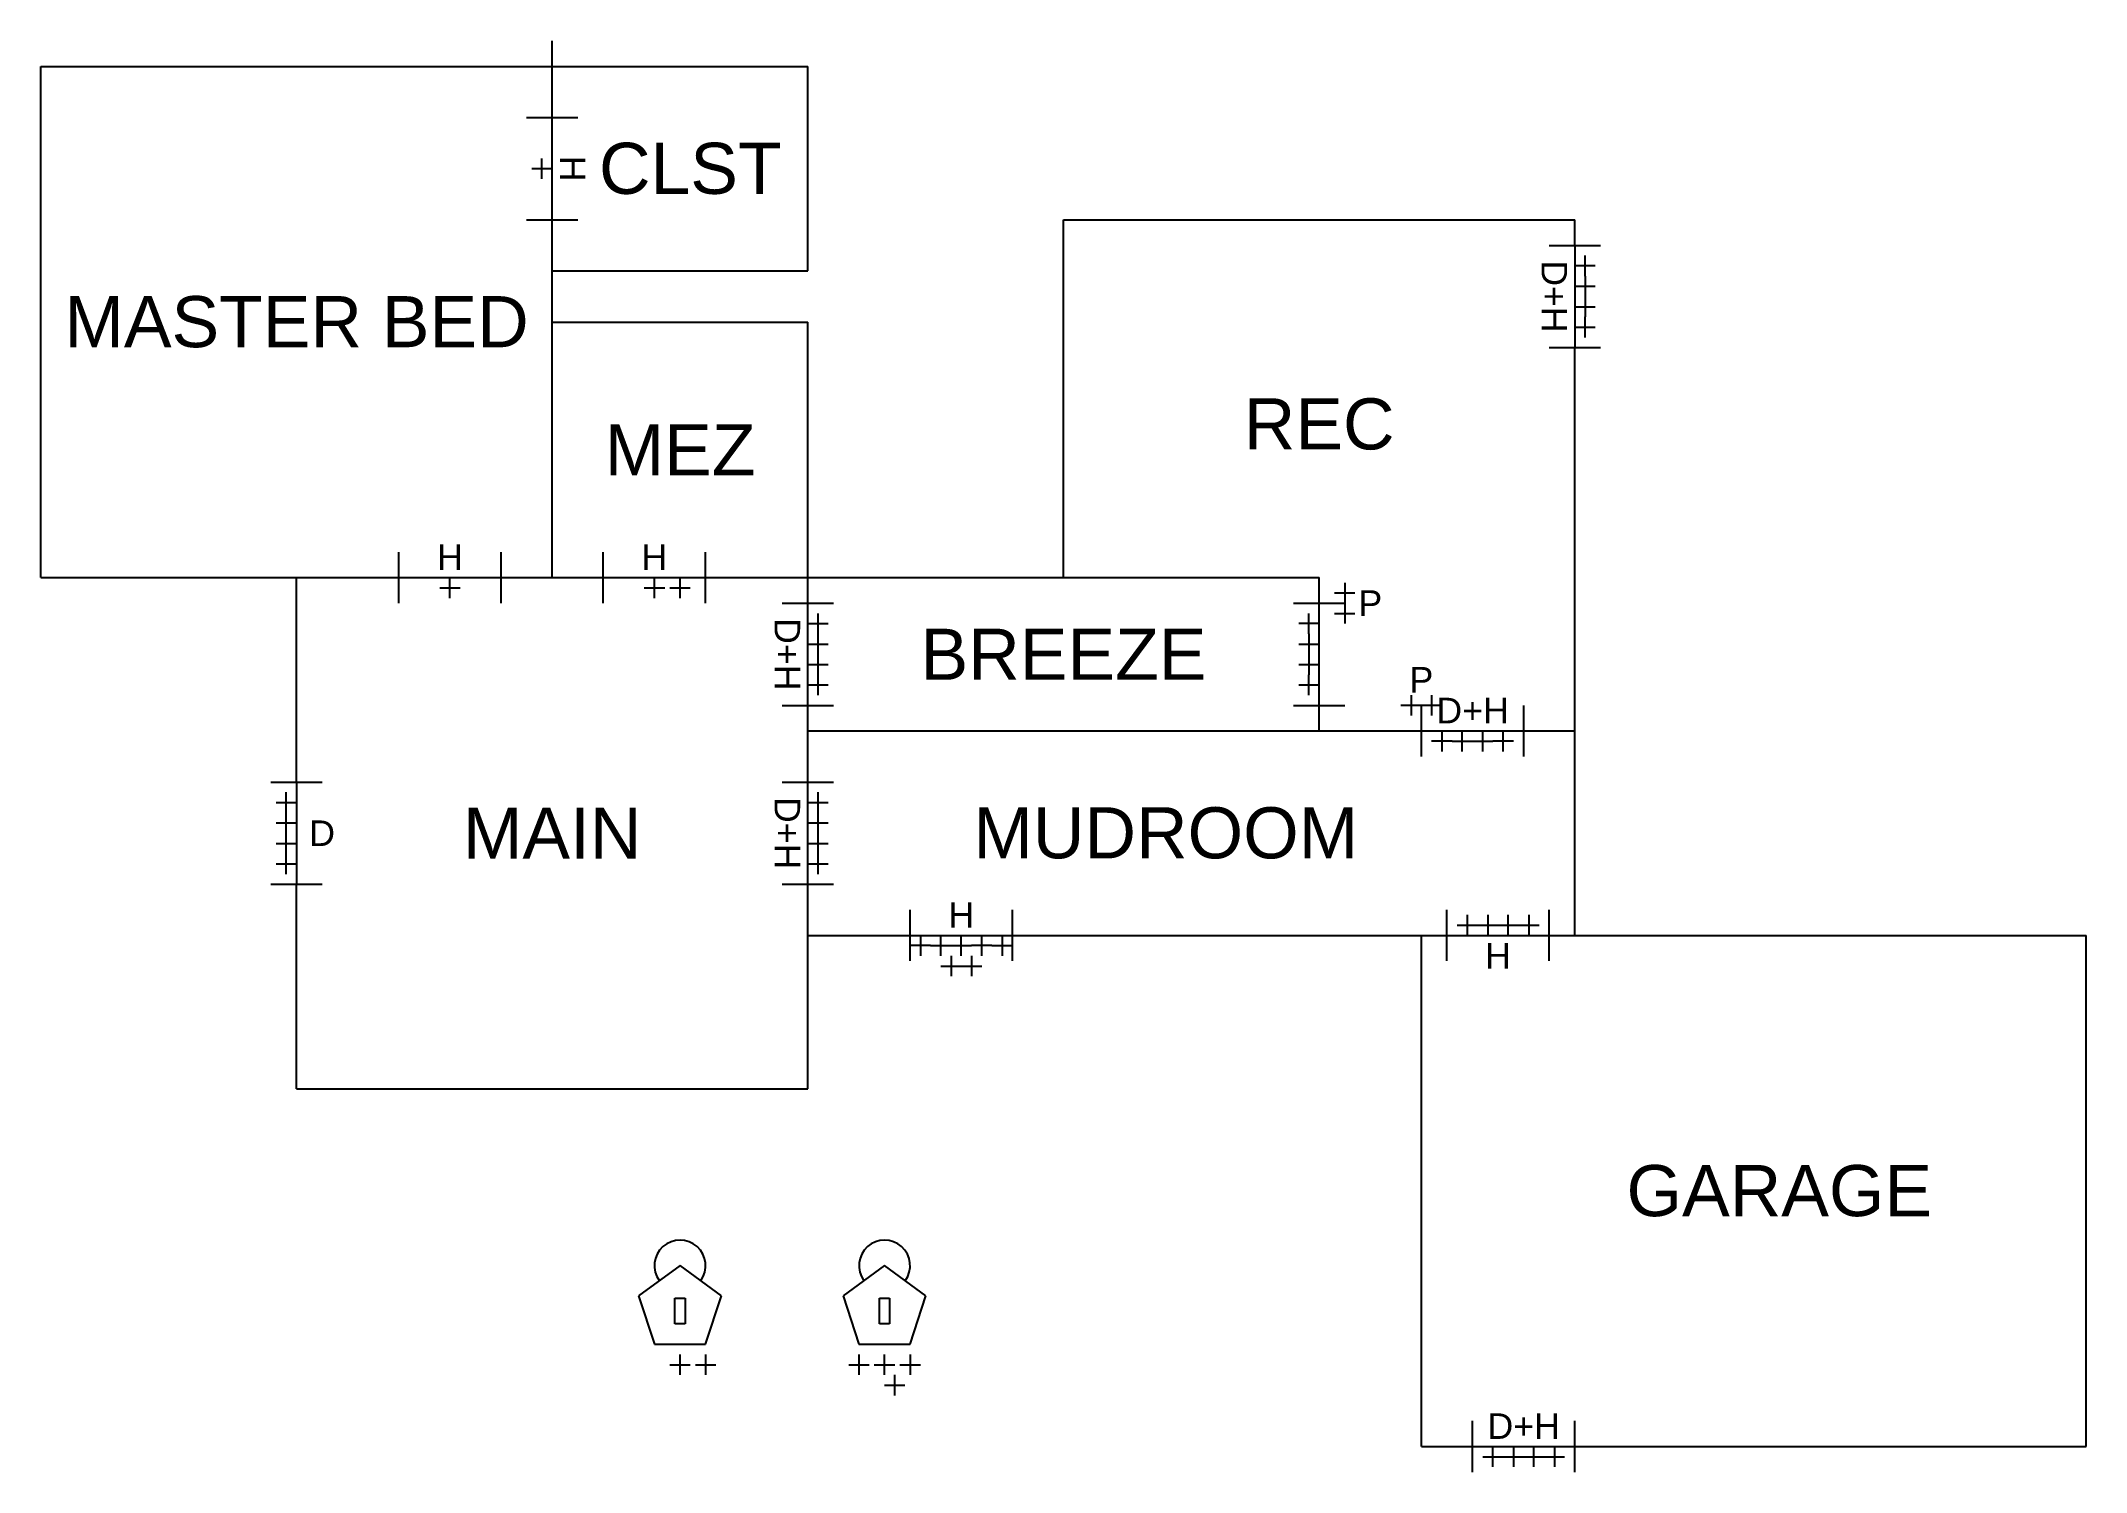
# Model space of a CAD drawing. Header units: inches. Extents: x -5 to 35, y -7.5 to 20.5.
import ezdxf

# ---------------------------------------------------------------- set-up
doc = ezdxf.new("R2010")
doc.units = ezdxf.units.IN
doc.header["$MEASUREMENT"] = 0
doc.layers.get('0').update_dxf_attribs({"lineweight": 25})
for name, color, linetype, lineweight, true_color in [('Doors', 4, 'Continuous', 25, 0x00ffff), ('Keys ... Garage Only', 216, 'Continuous', 25, 0x800080), ('Keys ... Kids', 5, 'Continuous', 25, 0x0000ff), ('Keys ... Main Only', 3, 'Continuous', 25, 0x00ff00), ('Keys ... Master', 1, 'Continuous', 25, 0xff0000), ('Keys ... Mud Only', 2, 'Continuous', 25, 0xffff00), ('Keys ... Padlock 1', 56, 'Continuous', 25, 0x808000), ('Keys ... Padlock 2', 96, 'Continuous', 25, 0x008000), ('Keys ... Rec Only', 30, 'Continuous', 25, 0xff7f00), ('Keys ... Rec Privacy', 11, 'Continuous', 25, 0xff7f81), ('Padlocks', 4, 'Continuous', 25, 0x00ffff)]:
    doc.layers.add(name, color=color, linetype=linetype, lineweight=lineweight, true_color=true_color)
doc.layers.add('Keys ... Mez', color=7, linetype='Continuous', lineweight=25)
doc.layers.add('Labels', color=7, linetype='Continuous', lineweight=25)
doc.styles.add('textstyle11', font='')
doc.styles.add('textstyle12', font='')
doc.styles.add('textstyle13', font='')
doc.styles.add('textstyle14', font='')
doc.styles.add('textstyle15', font='')
doc.styles.add('textstyle16', font='')
doc.styles.add('textstyle17', font='')
doc.styles.add('textstyle18', font='')
doc.styles.add('textstyle19', font='')
doc.styles.add('textstyle20', font='')
doc.styles.add('textstyle21', font='')
doc.styles.add('textstyle22', font='')
doc.styles.add('textstyle23', font='')
doc.styles.add('textstyle24', font='')
doc.styles.add('textstyle25', font='')
doc.styles.add('textstyle26', font='')
doc.styles.add('textstyle27', font='')
doc.styles.add('textstyle28', font='')
doc.styles.add('textstyle29', font='')
doc.styles.add('textstyle30', font='')
doc.styles.add('textstyle31', font='')
doc.styles.get('textstyle11').set_extended_font_data('Liberation Sans')
doc.styles.get('textstyle12').set_extended_font_data('Liberation Sans')
doc.styles.get('textstyle13').set_extended_font_data('Liberation Sans')
doc.styles.get('textstyle14').set_extended_font_data('Liberation Sans')
doc.styles.get('textstyle15').set_extended_font_data('Liberation Sans')
doc.styles.get('textstyle16').set_extended_font_data('Liberation Sans')
doc.styles.get('textstyle17').set_extended_font_data('Liberation Sans')
doc.styles.get('textstyle18').set_extended_font_data('Liberation Sans')
doc.styles.get('textstyle19').set_extended_font_data('Liberation Sans')
doc.styles.get('textstyle20').set_extended_font_data('Liberation Sans')
doc.styles.get('textstyle21').set_extended_font_data('Liberation Sans')
doc.styles.get('textstyle22').set_extended_font_data('Liberation Sans')
doc.styles.get('textstyle23').set_extended_font_data('Liberation Sans')
doc.styles.get('textstyle24').set_extended_font_data('Liberation Sans')
doc.styles.get('textstyle25').set_extended_font_data('Liberation Sans')
doc.styles.get('textstyle26').set_extended_font_data('Liberation Sans')
doc.styles.get('textstyle27').set_extended_font_data('Liberation Sans')
doc.styles.get('textstyle28').set_extended_font_data('Liberation Sans')
doc.styles.get('textstyle29').set_extended_font_data('Liberation Sans')
doc.styles.get('textstyle30').set_extended_font_data('Liberation Sans')
doc.styles.get('textstyle31').set_extended_font_data('Liberation Sans')

msp = doc.modelspace()

# ---------------------------------------------------------------- linework, layer by layer
for p, q in [((5, 19), (5, 20.5)), ((-5, 20), (5, 20)), ((-5, 10), (-5, 20)), ((5, 19), (5, 20)), ((5, 20), (10, 20)), ((10, 16), (10, 20)), ((5, 13), (5, 17)), ((5, 10), (5, 17)), ((15, 17), (25, 17)), ((15, 10), (15, 17)), ((25, 16.5), (25, 17)), ((5, 16), (10, 16)), ((5, 15), (10, 15)), ((10, 10), (10, 15)), ((25, 3), (25, 14.5)), ((25, 14), (25, 14.5)), ((-5, 10), (2, 10)), ((0, 6), (0, 10)), ((4, 10), (6, 10)), ((8, 10), (10, 10)), ((10, 9.5), (10, 10)), ((10, 10), (20, 10)), ((20, 9.5), (20, 10)), ((10, 6), (10, 7.5)), ((20, 7), (20, 7.5)), ((10, 7), (22, 7)), ((24, 7), (25, 7)), ((0, 0), (0, 4)), ((10, 0), (10, 4)), ((10, 3), (12, 3)), ((10, 3), (12, 3)), ((14, 3), (22.5, 3)), ((22, -7), (22, 3)), ((24.5, 3), (35, 3)), ((35, -7), (35, 3)), ((0, 0), (10, 0)), ((22, -7), (23, -7)), ((25, -7), (35, -7))]:
    msp.add_line(p, q)
at = {"layer": 'Doors'}
for p, q in [((4.5, 19), (5.5, 19)), ((5, 17), (5, 19)), ((4.5, 17), (5.5, 17)), ((24.5, 16.5), (25.5, 16.5)), ((25, 16.5), (25, 14.5)), ((24.5, 14.5), (25.5, 14.5)), ((2, 9.5), (2, 10.5)), ((4, 9.5), (4, 10.5)), ((6, 9.5), (6, 10.5)), ((8, 9.5), (8, 10.5)), ((2, 10), (4, 10)), ((6, 10), (8, 10)), ((9.5, 9.5), (10.5, 9.5)), ((10, 7.5), (10, 9.5)), ((19.5, 9.5), (20.5, 9.5)), ((20, 7.5), (20, 9.5)), ((9.5, 7.5), (10.5, 7.5)), ((19.5, 7.5), (20.5, 7.5)), ((22, 6.5), (22, 7.5)), ((24, 6.5), (24, 7.5)), ((22, 7), (24, 7)), ((-0.5, 6), (0.5, 6)), ((0, 6), (0, 4)), ((9.5, 6), (10.5, 6)), ((10, 4), (10, 6)), ((-0.5, 4), (0.5, 4)), ((9.5, 4), (10.5, 4)), ((12, 2.5), (12, 3.5)), ((14, 2.5), (14, 3.5)), ((22.5, 2.5), (22.5, 3.5)), ((24.5, 2.5), (24.5, 3.5)), ((12, 3), (14, 3)), ((22.5, 3), (24.5, 3)), ((23, -7.5), (23, -6.5)), ((25, -7.5), (25, -6.5)), ((23, -7), (25, -7))]:
    msp.add_line(p, q, dxfattribs=at)
at = {"layer": 'Keys ... Garage Only'}
for p, q in [((23.9, 3.2), (24.3, 3.2)), ((24.1, 3.4), (24.1, 3)), ((13.8, 3), (13.8, 2.6)), ((13.6, 2.8), (14, 2.8)), ((24.4, -7.2), (24.8, -7.2)), ((24.6, -7), (24.6, -7.4))]:
    msp.add_line(p, q, dxfattribs=at)
for centre in [(24.1, 3.2), (13.8, 2.8), (24.6, -7.2)]:
    msp.add_arc(centre, 0.2, 0, 0, dxfattribs=at)
at = {"layer": 'Keys ... Kids'}
for p, q in [((25.4, 16.1), (25, 16.1)), ((25.2, 15.9), (25.2, 16.3)), ((10.2, 8.9), (10.2, 9.3)), ((19.8, 8.9), (19.8, 9.3)), ((10, 9.1), (10.4, 9.1)), ((20, 9.1), (19.6, 9.1)), ((22.4, 7), (22.4, 6.6)), ((22.6, 6.8), (22.2, 6.8)), ((-0.4, 5.6), (0, 5.6)), ((-0.2, 5.4), (-0.2, 5.8)), ((10.2, 5.4), (10.2, 5.8)), ((10, 5.6), (10.4, 5.6)), ((23.1, 3.2), (23.5, 3.2)), ((23.3, 3.4), (23.3, 3)), ((12.2, 3), (12.2, 2.6)), ((12.4, 2.8), (12, 2.8)), ((11, -5.2), (11, -5.6)), ((10.8, -5.4), (11.2, -5.4)), ((23.6, -7.2), (24, -7.2)), ((23.8, -7), (23.8, -7.4))]:
    msp.add_line(p, q, dxfattribs=at)
for centre in [(25.2, 16.1), (10.2, 9.1), (19.8, 9.1), (22.4, 6.8), (-0.2, 5.6), (10.2, 5.6), (23.3, 3.2), (12.2, 2.8), (11, -5.4), (23.8, -7.2)]:
    msp.add_arc(centre, 0.2, 0, 0, dxfattribs=at)
at = {"layer": 'Keys ... Main Only'}
for p, q in [((10.2, 8.1), (10.2, 8.5)), ((10, 8.3), (10.4, 8.3)), ((-0.4, 4.8), (0, 4.8)), ((-0.2, 4.6), (-0.2, 5)), ((10.2, 4.6), (10.2, 5)), ((10, 4.8), (10.4, 4.8)), ((13.2, 2.6), (13.2, 2.2)), ((13, 2.4), (13.4, 2.4))]:
    msp.add_line(p, q, dxfattribs=at)
for centre in [(10.2, 8.3), (-0.2, 4.8), (10.2, 4.8), (13.2, 2.4)]:
    msp.add_arc(centre, 0.2, 0, 0, dxfattribs=at)
at = {"layer": 'Keys ... Master'}
for p, q in [((5, 18), (4.6, 18)), ((4.8, 17.8), (4.8, 18.2)), ((25, 15.7), (25.4, 15.7)), ((25.2, 15.9), (25.2, 15.5)), ((2.8, 9.8), (3.2, 9.8)), ((3, 9.6), (3, 10)), ((6.8, 9.8), (7.2, 9.8)), ((7, 9.6), (7, 10)), ((20.3, 9.7), (20.7, 9.7)), ((20.5, 9.9), (20.5, 9.5)), ((10.2, 8.5), (10.2, 8.9)), ((19.8, 8.9), (19.8, 8.5)), ((10, 8.7), (10.4, 8.7)), ((19.6, 8.7), (20, 8.7)), ((22.2, 7.7), (22.2, 7.3)), ((22.4, 7.5), (22, 7.5)), ((22.6, 6.8), (23, 6.8)), ((22.8, 6.6), (22.8, 7)), ((-0.4, 5.2), (0, 5.2)), ((-0.2, 5), (-0.2, 5.4)), ((10, 5.2), (10.4, 5.2)), ((10.2, 5), (10.2, 5.4)), ((23.5, 3.2), (23.9, 3.2)), ((23.7, 3), (23.7, 3.4)), ((12.6, 2.6), (12.6, 3)), ((12.4, 2.8), (12.8, 2.8)), ((7.5, -5.6), (7.5, -5.2)), ((11.5, -5.6), (11.5, -5.2)), ((7.3, -5.4), (7.7, -5.4)), ((11.3, -5.4), (11.7, -5.4)), ((24, -7.2), (24.4, -7.2)), ((24.2, -7.4), (24.2, -7))]:
    msp.add_line(p, q, dxfattribs=at)
for centre in [(4.8, 18), (25.2, 15.7), (3, 9.8), (7, 9.8), (20.5, 9.7), (10.2, 8.7), (19.8, 8.7), (22.2, 7.5), (22.8, 6.8), (-0.2, 5.2), (10.2, 5.2), (23.7, 3.2), (12.6, 2.8), (7.5, -5.4), (11.5, -5.4), (24.2, -7.2)]:
    msp.add_arc(centre, 0.2, 0, 0, dxfattribs=at)
at = {"layer": 'Keys ... Mez'}
for p, q in [((25, 14.9), (25.4, 14.9)), ((25.2, 14.7), (25.2, 15.1)), ((7.3, 9.8), (7.7, 9.8)), ((7.5, 9.6), (7.5, 10)), ((10.2, 7.7), (10.2, 8.1)), ((19.8, 7.7), (19.8, 8.1)), ((10, 7.9), (10.4, 7.9)), ((19.6, 7.9), (20, 7.9)), ((23.8, 6.8), (23.4, 6.8)), ((23.6, 6.6), (23.6, 7)), ((-0.4, 4.4), (0, 4.4)), ((-0.2, 4.2), (-0.2, 4.6)), ((10.2, 4.2), (10.2, 4.6)), ((10, 4.4), (10.4, 4.4)), ((22.7, 3.2), (23.1, 3.2)), ((22.9, 3), (22.9, 3.4)), ((13.4, 2.6), (13.4, 3)), ((13.6, 2.8), (13.2, 2.8)), ((11.5, -5.8), (11.9, -5.8)), ((11.7, -6), (11.7, -5.6)), ((23.2, -7.2), (23.6, -7.2)), ((23.4, -7.4), (23.4, -7))]:
    msp.add_line(p, q, dxfattribs=at)
for centre in [(25.2, 14.9), (7.5, 9.8), (10.2, 7.9), (19.8, 7.9), (23.6, 6.8), (-0.2, 4.4), (10.2, 4.4), (22.9, 3.2), (13.4, 2.8), (11.7, -5.8), (23.4, -7.2)]:
    msp.add_arc(centre, 0.2, 0, 0, dxfattribs=at)
at = {"layer": 'Keys ... Mud Only'}
for p, q in [((12.8, 2.6), (12.8, 2.2)), ((12.6, 2.4), (13, 2.4))]:
    msp.add_line(p, q, dxfattribs=at)
msp.add_arc((12.8, 2.4), 0.2, 0, 0, dxfattribs=at)
at = {"layer": 'Keys ... Padlock 1'}
for p, q in [((8, -5.2), (8, -5.6)), ((7.8, -5.4), (8.2, -5.4))]:
    msp.add_line(p, q, dxfattribs=at)
msp.add_arc((8, -5.4), 0.2, 0, 0, dxfattribs=at)
at = {"layer": 'Keys ... Padlock 2'}
for p, q in [((12, -5.2), (12, -5.6)), ((11.8, -5.4), (12.2, -5.4))]:
    msp.add_line(p, q, dxfattribs=at)
msp.add_arc((12, -5.4), 0.2, 0, 0, dxfattribs=at)
at = {"layer": 'Keys ... Rec Only'}
for p, q in [((25, 15.3), (25.4, 15.3)), ((25.2, 15.5), (25.2, 15.1)), ((19.8, 8.5), (19.8, 8.1)), ((19.6, 8.3), (20, 8.3)), ((23, 6.8), (23.4, 6.8)), ((23.2, 6.6), (23.2, 7)), ((13, 2.6), (13, 3)), ((12.8, 2.8), (13.2, 2.8))]:
    msp.add_line(p, q, dxfattribs=at)
for centre in [(25.2, 15.3), (19.8, 8.3), (23.2, 6.8), (13, 2.8)]:
    msp.add_arc(centre, 0.2, 0, 0, dxfattribs=at)
at = {"layer": 'Keys ... Rec Privacy'}
for p, q in [((20.3, 9.3), (20.7, 9.3)), ((20.5, 9.5), (20.5, 9.1)), ((21.8, 7.7), (21.8, 7.3)), ((22, 7.5), (21.6, 7.5))]:
    msp.add_line(p, q, dxfattribs=at)
for centre in [(20.5, 9.3), (21.8, 7.5)]:
    msp.add_arc(centre, 0.2, 0, 0, dxfattribs=at)
at = {"layer": 'Padlocks'}
for p, q in [((7.5, -3.461), (6.691, -4.049)), ((8.309, -4.049), (7.5, -3.461)), ((11.5, -3.461), (10.691, -4.049)), ((12.309, -4.049), (11.5, -3.461)), ((6.691, -4.049), (7, -5)), ((7.4, -4.1), (7.6, -4.1)), ((7.4, -4.6), (7.4, -4.1)), ((7.6, -4.1), (7.6, -4.6)), ((8, -5), (8.309, -4.049)), ((10.691, -4.049), (11, -5)), ((11.4, -4.1), (11.6, -4.1)), ((11.4, -4.6), (11.4, -4.1)), ((11.6, -4.1), (11.6, -4.6)), ((12, -5), (12.309, -4.049)), ((7.6, -4.6), (7.4, -4.6)), ((11.6, -4.6), (11.4, -4.6)), ((7, -5), (8, -5)), ((11, -5), (12, -5))]:
    msp.add_line(p, q, dxfattribs=at)
for centre in [(7.5, -3.461), (11.5, -3.461)]:
    msp.add_arc(centre, 0.5, 324, 216, dxfattribs=at)

# ---------------------------------------------------------------- texts
at = {"layer": 'Doors', "char_height": 0.5, "attachment_point": 5, "rotation": 270}
for s, insert, style in [('H', (5.4, 18), 'textstyle22'), ('D+H', (24.6, 15.5), 'textstyle20'), ('D+H', (9.6, 8.5), 'textstyle23'), ('D+H', (9.6, 5), 'textstyle21')]:
    msp.add_mtext(s, dxfattribs=dict(at, insert=insert, style=style))
at = {"layer": 'Doors', "char_height": 0.5, "attachment_point": 5}
for s, insert, style in [('H', (3, 10.4), 'textstyle12'), ('H', (7, 10.4), 'textstyle19'), ('P', (21, 9.5), 'textstyle16'), ('P', (22, 8), 'textstyle17'), ('D+H', (23, 7.4), 'textstyle15'), ('D', (0.5, 5), 'textstyle11'), ('H', (13, 3.4), 'textstyle13'), ('H', (23.5, 2.6), 'textstyle14'), ('D+H', (24, -6.6), 'textstyle18')]:
    msp.add_mtext(s, dxfattribs=dict(at, insert=insert, style=style))
at = {"layer": 'Labels', "char_height": 1, "attachment_point": 5}
for s, insert, style in [('CLST', (7.7, 18), 'textstyle30'), ('MASTER BED', (0, 15), 'textstyle28'), ('REC', (20, 13), 'textstyle26'), ('MEZ', (7.5, 12.5), 'textstyle29'), ('BREEZE', (15, 8.5), 'textstyle31'), ('MAIN', (5, 5), 'textstyle24'), ('MUDROOM', (17, 5), 'textstyle25'), ('GARAGE', (29, -2), 'textstyle27')]:
    msp.add_mtext(s, dxfattribs=dict(at, insert=insert, style=style))

doc.saveas('drawing.dxf')
